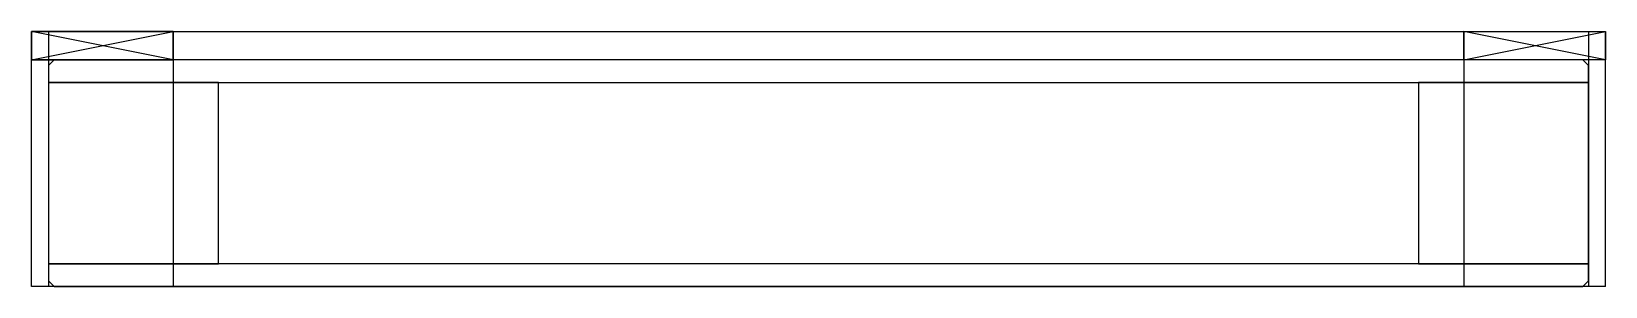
# Model space of a CAD drawing. Extents: x -956 to -679, y -1038 to -993.
import ezdxf

# ---------------------------------------------------------------- set-up
doc = ezdxf.new("R2010")
doc.units = 0
doc.layers.get('0').update_dxf_attribs({"linetype": 'CONTINUOUS'})

msp = doc.modelspace()

# ---------------------------------------------------------------- linework, layer by layer
at = {"linetype": 'CONTINUOUS'}
for p, q in [((-956.26, -1038.46), (-956.26, -993.46)), ((-956.26, -993.46), (-678.71, -993.46)), ((-931.26, -993.46), (-956.26, -993.46)), ((-956.26, -993.46), (-956.26, -998.46)), ((-956.26, -998.46), (-931.26, -993.46)), ((-931.26, -998.46), (-956.26, -993.46)), ((-953.26, -993.46), (-953.26, -1038.46)), ((-931.26, -993.46), (-931.26, -1038.46)), ((-931.26, -998.46), (-931.26, -993.46)), ((-703.71, -993.46), (-703.71, -1038.46)), ((-703.71, -993.46), (-678.71, -993.46)), ((-703.71, -998.46), (-703.71, -993.46)), ((-678.71, -998.46), (-703.71, -993.46)), ((-703.71, -998.46), (-678.71, -993.46)), ((-681.71, -993.46), (-681.71, -1038.46)), ((-678.71, -1038.46), (-678.71, -993.46)), ((-678.71, -993.46), (-678.71, -998.46)), ((-678.71, -998.46), (-956.26, -998.46)), ((-956.26, -998.46), (-931.26, -998.46)), ((-952.26, -998.46), (-953.26, -999.46)), ((-682.71, -998.46), (-952.26, -998.46)), ((-678.71, -998.46), (-703.71, -998.46)), ((-681.71, -999.46), (-682.71, -998.46)), ((-953.26, -999.46), (-953.26, -1037.46)), ((-681.71, -1037.46), (-681.71, -999.46)), ((-923.26, -1002.46), (-953.26, -1002.46)), ((-953.26, -1002.46), (-953.26, -1034.46)), ((-953.26, -1002.46), (-681.71, -1002.46)), ((-923.26, -1034.46), (-923.26, -1002.46)), ((-681.71, -1002.46), (-711.71, -1002.46)), ((-711.71, -1002.46), (-711.71, -1034.46)), ((-681.71, -1034.46), (-681.71, -1002.46)), ((-953.26, -1034.46), (-923.26, -1034.46)), ((-681.71, -1034.46), (-953.26, -1034.46)), ((-711.71, -1034.46), (-681.71, -1034.46)), ((-953.26, -1037.46), (-952.26, -1038.46)), ((-682.71, -1038.46), (-681.71, -1037.46)), ((-678.71, -1038.46), (-956.26, -1038.46)), ((-952.26, -1038.46), (-682.71, -1038.46))]:
    msp.add_line(p, q, dxfattribs=at)

doc.saveas('drawing.dxf')
